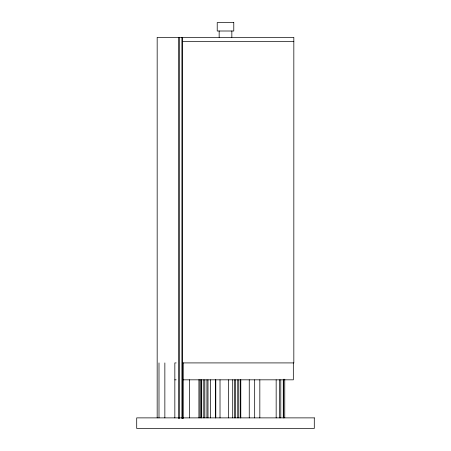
<?xml version="1.0" encoding="UTF-8"?>
<svg xmlns="http://www.w3.org/2000/svg" width="451" height="451" viewBox="0 0 451 451"><rect width="100%" height="100%" fill="white"/><g stroke="black" fill="none" stroke-linecap="round" stroke-linejoin="round"><path stroke-width="0.68" d="M182.57 41.577L293.827 41.577M176.155 362.914L174.841 362.914L174.841 417.88M182.57 362.914L293.827 362.914L293.827 37.348L157.173 37.348L157.173 417.88M174.841 379.827L176.155 379.827M182.621 379.827L293.325 379.827L293.325 362.914M284.756 379.195L284.756 417.88M283.437 379.195L283.437 417.88M283.267 379.827L283.267 417.88M280.793 379.827L280.793 417.88M279.473 379.827L279.473 417.88M276.159 379.827L276.159 417.88M259.832 379.827L259.832 417.88M254.674 379.827L254.674 417.88M249.251 379.827L249.251 417.88M240.795 379.827L240.795 417.88M240.586 379.827L240.586 417.88M238.81 379.827L238.81 417.88M237.75 379.827L237.75 417.88M235.636 379.827L235.636 417.88M234.582 379.827L234.582 417.88M232.705 379.827L232.705 417.88M231.842 31.006L231.842 37.348M228.477 379.827L228.477 417.88M220.02 379.827L220.02 417.88M219.158 31.006L219.158 37.348M215.792 379.827L215.792 417.88M215.341 379.725L215.341 417.88M210.645 379.827L210.645 417.88M207.996 379.827L207.996 417.88M206.941 379.827L206.941 417.88M204.827 379.827L204.827 417.88M203.767 379.827L203.767 417.88M201.715 379.827L201.715 417.88M201.033 379.827L201.033 417.88M199.979 379.674L199.979 417.88M198.919 379.674L198.919 417.88M189.544 379.827L189.544 417.88M183.241 362.914L183.241 418.584M182.57 37.348L182.57 418.584M181.905 37.348L181.905 418.596M179.464 37.348L179.464 418.596M178.365 37.348L178.365 418.596M164.857 362.914L164.857 417.88M159 362.914L159 417.88M233.781 22.55L217.219 22.55L217.219 31.006L233.781 31.006L233.781 22.55M314.291 417.88L136.709 417.88L136.709 428.45L314.291 428.45L314.291 417.88"/></g></svg>
